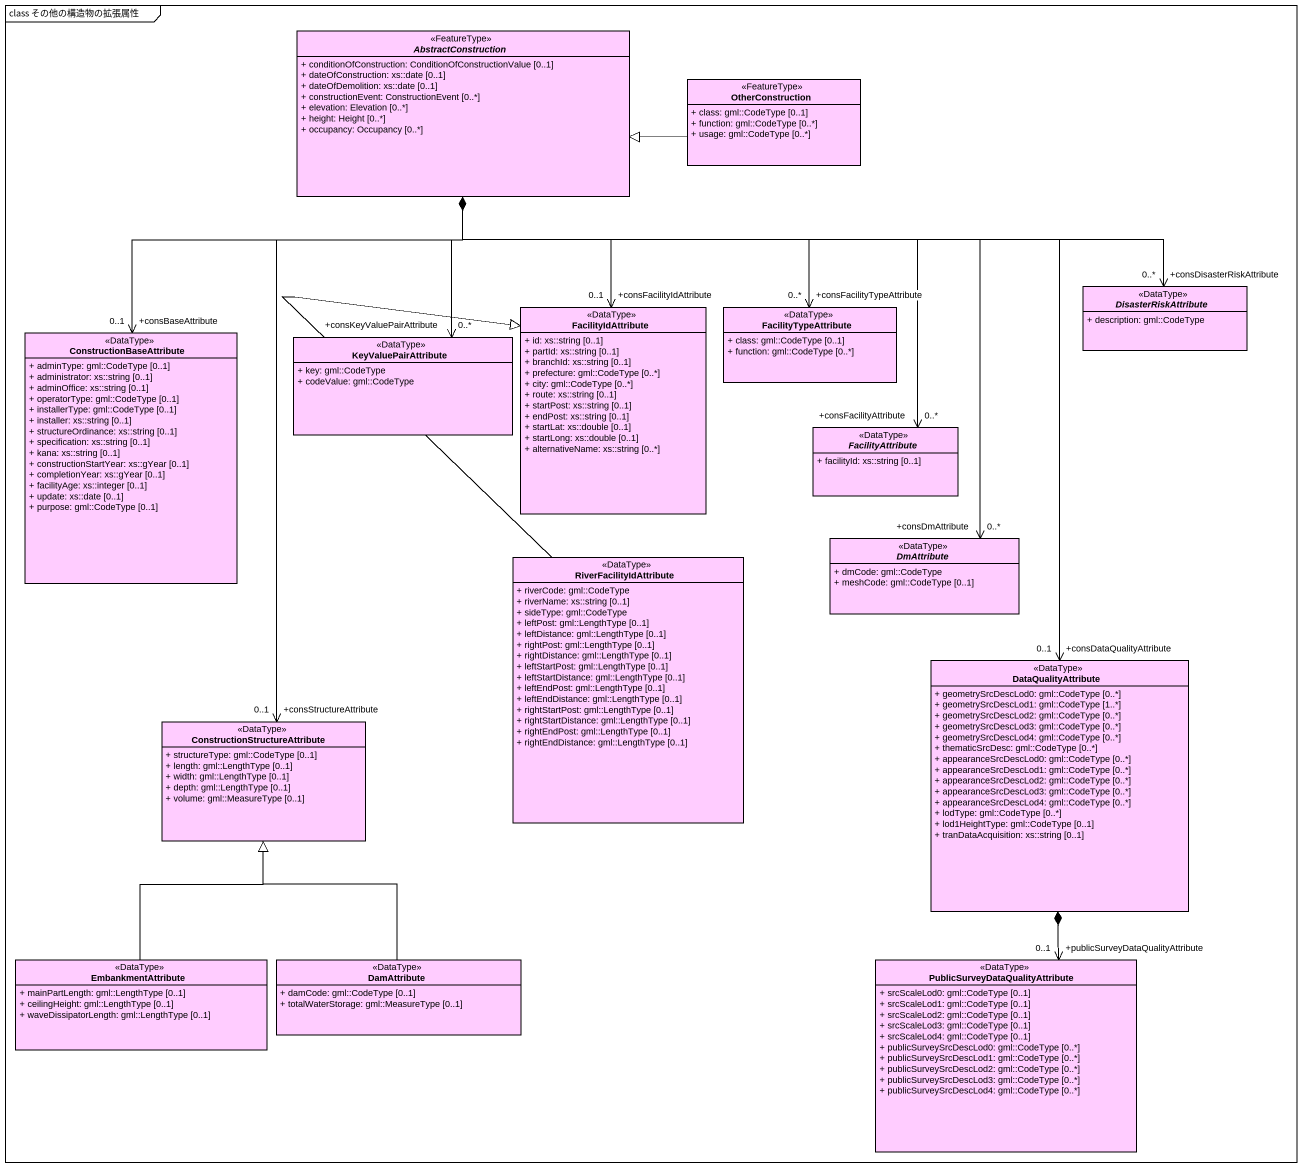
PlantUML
@startuml
mainframe class その他の構造物の拡張属性
hide circle
hide empty members
skinparam classAttributeIconSize 0
abstract class AbstractConstruction <<FeatureType>> #FFCCFF {
  + conditionOfConstruction: ConditionOfConstructionValue [0..1]
  + dateOfConstruction: xs::date [0..1]
  + dateOfDemolition: xs::date [0..1]
  + constructionEvent: ConstructionEvent [0..*]
  + elevation: Elevation [0..*]
  + height: Height [0..*]
  + occupancy: Occupancy [0..*]
}
class OtherConstruction <<FeatureType>> #FFCCFF {
  + class: gml::CodeType [0..1]
  + function: gml::CodeType [0..*]
  + usage: gml::CodeType [0..*]
}
class FacilityIdAttribute <<DataType>> #FFCCFF {
  + id: xs::string [0..1]
  + partId: xs::string [0..1]
  + branchId: xs::string [0..1]
  + prefecture: gml::CodeType [0..*]
  + city: gml::CodeType [0..*]
  + route: xs::string [0..1]
  + startPost: xs::string [0..1]
  + endPost: xs::string [0..1]
  + startLat: xs::double [0..1]
  + startLong: xs::double [0..1]
  + alternativeName: xs::string [0..*]
}
class FacilityTypeAttribute <<DataType>> #FFCCFF {
  + class: gml::CodeType [0..1]
  + function: gml::CodeType [0..*]
}
abstract class DisasterRiskAttribute <<DataType>> #FFCCFF {
  + description: gml::CodeType
}
class ConstructionBaseAttribute <<DataType>> #FFCCFF {
  + adminType: gml::CodeType [0..1]
  + administrator: xs::string [0..1]
  + adminOffice: xs::string [0..1]
  + operatorType: gml::CodeType [0..1]
  + installerType: gml::CodeType [0..1]
  + installer: xs::string [0..1]
  + structureOrdinance: xs::string [0..1]
  + specification: xs::string [0..1]
  + kana: xs::string [0..1]
  + constructionStartYear: xs::gYear [0..1]
  + completionYear: xs::gYear [0..1]
  + facilityAge: xs::integer [0..1]
  + update: xs::date [0..1]
  + purpose: gml::CodeType [0..1]
}
class KeyValuePairAttribute <<DataType>> #FFCCFF {
  + key: gml::CodeType
  + codeValue: gml::CodeType
}
abstract class FacilityAttribute <<DataType>> #FFCCFF {
  + facilityId: xs::string [0..1]
}
abstract class DmAttribute <<DataType>> #FFCCFF {
  + dmCode: gml::CodeType
  + meshCode: gml::CodeType [0..1]
}
class RiverFacilityIdAttribute <<DataType>> #FFCCFF {
  + riverCode: gml::CodeType
  + riverName: xs::string [0..1]
  + sideType: gml::CodeType
  + leftPost: gml::LengthType [0..1]
  + leftDistance: gml::LengthType [0..1]
  + rightPost: gml::LengthType [0..1]
  + rightDistance: gml::LengthType [0..1]
  + leftStartPost: gml::LengthType [0..1]
  + leftStartDistance: gml::LengthType [0..1]
  + leftEndPost: gml::LengthType [0..1]
  + leftEndDistance: gml::LengthType [0..1]
  + rightStartPost: gml::LengthType [0..1]
  + rightStartDistance: gml::LengthType [0..1]
  + rightEndPost: gml::LengthType [0..1]
  + rightEndDistance: gml::LengthType [0..1]
}
class DataQualityAttribute <<DataType>> #FFCCFF {
  + geometrySrcDescLod0: gml::CodeType [0..*]
  + geometrySrcDescLod1: gml::CodeType [1..*]
  + geometrySrcDescLod2: gml::CodeType [0..*]
  + geometrySrcDescLod3: gml::CodeType [0..*]
  + geometrySrcDescLod4: gml::CodeType [0..*]
  + thematicSrcDesc: gml::CodeType [0..*]
  + appearanceSrcDescLod0: gml::CodeType [0..*]
  + appearanceSrcDescLod1: gml::CodeType [0..*]
  + appearanceSrcDescLod2: gml::CodeType [0..*]
  + appearanceSrcDescLod3: gml::CodeType [0..*]
  + appearanceSrcDescLod4: gml::CodeType [0..*]
  + lodType: gml::CodeType [0..*]
  + lod1HeightType: gml::CodeType [0..1]
  + tranDataAcquisition: xs::string [0..1]
}
class "ConstructionStructureAttribute" as ConstructionStructureAttribu <<DataType>> #FFCCFF {
  + structureType: gml::CodeType [0..1]
  + length: gml::LengthType [0..1]
  + width: gml::LengthType [0..1]
  + depth: gml::LengthType [0..1]
  + volume: gml::MeasureType [0..1]
}
class EmbankmentAttribute <<DataType>> #FFCCFF {
  + mainPartLength: gml::LengthType [0..1]
  + ceilingHeight: gml::LengthType [0..1]
  + waveDissipatorLength: gml::LengthType [0..1]
}
class DamAttribute <<DataType>> #FFCCFF {
  + damCode: gml::CodeType [0..1]
  + totalWaterStorage: gml::MeasureType [0..1]
}
class "PublicSurveyDataQualityAttribute" as PublicSurveyDataQualityAttri <<DataType>> #FFCCFF {
  + srcScaleLod0: gml::CodeType [0..1]
  + srcScaleLod1: gml::CodeType [0..1]
  + srcScaleLod2: gml::CodeType [0..1]
  + srcScaleLod3: gml::CodeType [0..1]
  + srcScaleLod4: gml::CodeType [0..1]
  + publicSurveySrcDescLod0: gml::CodeType [0..*]
  + publicSurveySrcDescLod1: gml::CodeType [0..*]
  + publicSurveySrcDescLod2: gml::CodeType [0..*]
  + publicSurveySrcDescLod3: gml::CodeType [0..*]
  + publicSurveySrcDescLod4: gml::CodeType [0..*]
}
OtherConstruction -left-|> AbstractConstruction
FacilityIdAttribute "+consFacilityIdAttribute\n0..1" <-up-* AbstractConstruction
FacilityTypeAttribute "+consFacilityTypeAttribute\n0..*" <-up-* AbstractConstruction
DisasterRiskAttribute "+consDisasterRiskAttribute\n0..*" <-left-* AbstractConstruction
ConstructionBaseAttribute "+consBaseAttribute\n0..1" <-up-* AbstractConstruction
KeyValuePairAttribute "+consKeyValuePairAttribute\n0..*" <-up-* AbstractConstruction
FacilityAttribute "+consFacilityAttribute\n0..*" <-up-* AbstractConstruction
DmAttribute "+consDmAttribute\n0..*" <-up-* AbstractConstruction
RiverFacilityIdAttribute -up-|> FacilityIdAttribute
DataQualityAttribute "+consDataQualityAttribute\n0..1" <-up-* AbstractConstruction
ConstructionStructureAttribu "+consStructureAttribute\n0..1" <-up-* AbstractConstruction
EmbankmentAttribute -up-|> ConstructionStructureAttribu
DamAttribute -up-|> ConstructionStructureAttribu
PublicSurveyDataQualityAttri "+publicSurveyDataQualityAttribute\n0..1" <-up-* DataQualityAttribute
@enduml
